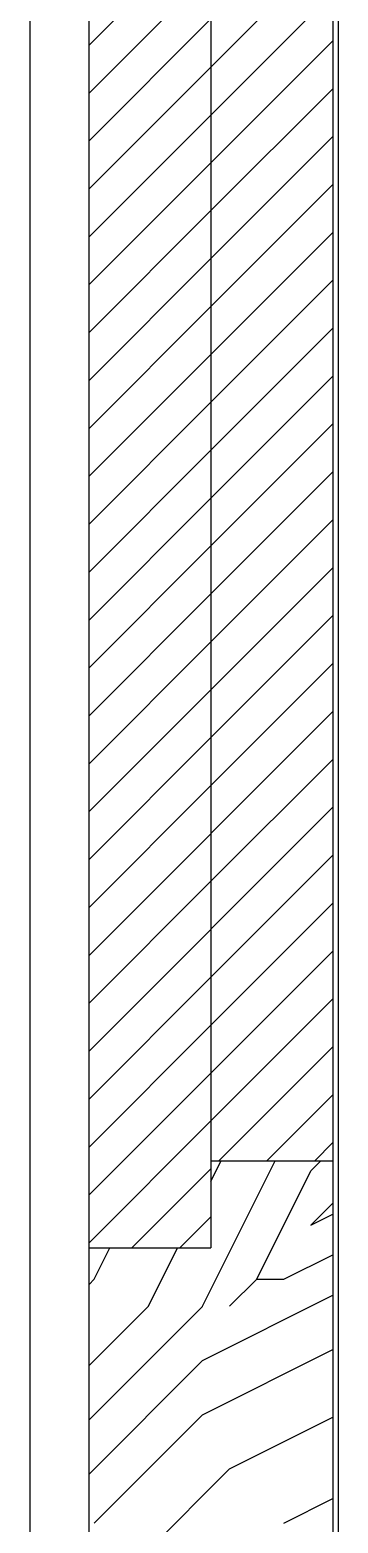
# Model space of a CAD drawing. Header units: inches. Extents: x -12530 to 36157, y 78659 to 110077.
# Drawn here: x 8640.3 to 8698.6, y 92535.7 to 92818.3 of the extents above; entities that cross this region are included whole.
import ezdxf

# ---------------------------------------------------------------- set-up
doc = ezdxf.new("R2010")
doc.units = ezdxf.units.IN
doc.header["$MEASUREMENT"] = 0
doc.layers.add('freecads.com', color=7, linetype='Continuous')

msp = doc.modelspace()

# ---------------------------------------------------------------- linework, layer by layer
at = {"layer": 'freecads.com', "ltscale": 0.5}
for p, q in [((8640.3, 94799.09), (8640.3, 92476.02)), ((8698.64, 94763.18), (8698.64, 92476.02))]:
    msp.add_line(p, q, dxfattribs=at)
at = {"layer": 'freecads.com'}
for p, q in [((8651.5, 92481.15), (8651.5, 94772.62)), ((8697.66, 94772.62), (8697.66, 92481.15)), ((8674.58, 94666), (8674.58, 92587.76)), ((8674.58, 92604.24), (8697.66, 92604.24)), ((8651.5, 92587.76), (8674.58, 92587.76))]:
    msp.add_line(p, q, dxfattribs=at)
at = {"layer": 'freecads.com', "ltscale": 0.4}
for p, q in [((8651.5, 92815.39), (8697.66, 92861.55)), ((8651.5, 92806.33), (8697.66, 92852.49)), ((8651.5, 92788.19), (8697.66, 92834.35)), ((8651.5, 92779.13), (8697.66, 92825.29)), ((8651.5, 92797.26), (8674.58, 92820.34)), ((8674.58, 92793.14), (8697.66, 92816.22)), ((8674.58, 92784.07), (8697.66, 92807.15)), ((8674.58, 92775.01), (8697.66, 92798.09)), ((8651.5, 92770.06), (8674.58, 92793.14)), ((8674.58, 92765.94), (8697.66, 92789.02)), ((8651.5, 92760.99), (8674.58, 92784.07)), ((8651.5, 92733.79), (8697.66, 92779.95)), ((8651.5, 92751.93), (8674.58, 92775.01)), ((8674.58, 92747.81), (8697.66, 92770.89)), ((8651.5, 92742.86), (8674.58, 92765.94)), ((8674.58, 92738.74), (8697.66, 92761.82)), ((8674.58, 92729.67), (8697.66, 92752.75)), ((8651.5, 92724.73), (8674.58, 92747.81)), ((8674.58, 92720.61), (8697.66, 92743.69)), ((8651.5, 92715.66), (8674.58, 92738.74)), ((8674.58, 92711.54), (8697.66, 92734.62)), ((8651.5, 92706.59), (8674.58, 92729.67)), ((8674.58, 92702.47), (8697.66, 92725.55)), ((8651.5, 92697.53), (8674.58, 92720.61)), ((8674.58, 92693.41), (8697.66, 92716.49)), ((8651.5, 92688.46), (8674.58, 92711.54)), ((8674.58, 92684.34), (8697.66, 92707.42)), ((8651.5, 92679.39), (8674.58, 92702.47)), ((8674.58, 92675.27), (8697.66, 92698.35)), ((8651.5, 92670.33), (8674.58, 92693.41)), ((8651.5, 92643.13), (8697.66, 92689.29)), ((8651.5, 92661.26), (8674.58, 92684.34)), ((8674.58, 92657.14), (8697.66, 92680.22)), ((8651.5, 92652.19), (8674.58, 92675.27)), ((8651.5, 92624.99), (8697.66, 92671.15)), ((8674.58, 92639.01), (8697.66, 92662.09)), ((8651.5, 92634.06), (8674.58, 92657.14)), ((8674.58, 92629.94), (8697.66, 92653.02)), ((8651.5, 92597.79), (8697.66, 92643.95)), ((8651.5, 92615.93), (8674.58, 92639.01)), ((8674.58, 92611.81), (8697.66, 92634.89)), ((8651.5, 92606.86), (8674.58, 92629.94)), ((8676.07, 92604.24), (8697.66, 92625.82)), ((8685.14, 92604.24), (8697.66, 92616.75)), ((8651.5, 92588.73), (8674.58, 92611.81)), ((8694.21, 92604.24), (8697.66, 92607.69)), ((8672.99, 92576.71), (8686.75, 92604.24)), ((8674.58, 92600.4), (8676.49, 92604.24)), ((8693.5, 92602.35), (8695.39, 92604.24)), ((8659.6, 92587.76), (8674.58, 92602.74)), ((8683.24, 92581.84), (8693.5, 92602.35)), ((8693.5, 92592.09), (8697.66, 92596.25)), ((8668.66, 92587.76), (8674.58, 92593.67)), ((8693.5, 92592.09), (8697.66, 92594.17)), ((8652.47, 92581.84), (8655.43, 92587.76)), ((8662.73, 92576.71), (8668.26, 92587.76)), ((8688.37, 92581.84), (8697.66, 92586.48)), ((8651.5, 92580.86), (8652.47, 92581.84)), ((8678.11, 92576.71), (8683.24, 92581.84)), ((8683.24, 92581.84), (8688.37, 92581.84)), ((8672.99, 92566.45), (8697.66, 92578.79)), ((8651.5, 92565.48), (8662.73, 92576.71)), ((8651.5, 92555.22), (8672.98, 92576.7)), ((8651.5, 92544.96), (8672.99, 92566.45)), ((8672.99, 92556.19), (8697.66, 92568.53)), ((8652.47, 92535.68), (8672.99, 92556.19)), ((8678.11, 92545.94), (8697.66, 92555.71)), ((8662.73, 92530.55), (8678.11, 92545.94)), ((8688.37, 92535.68), (8697.66, 92540.32))]:
    msp.add_line(p, q, dxfattribs=at)

doc.saveas('drawing.dxf')
